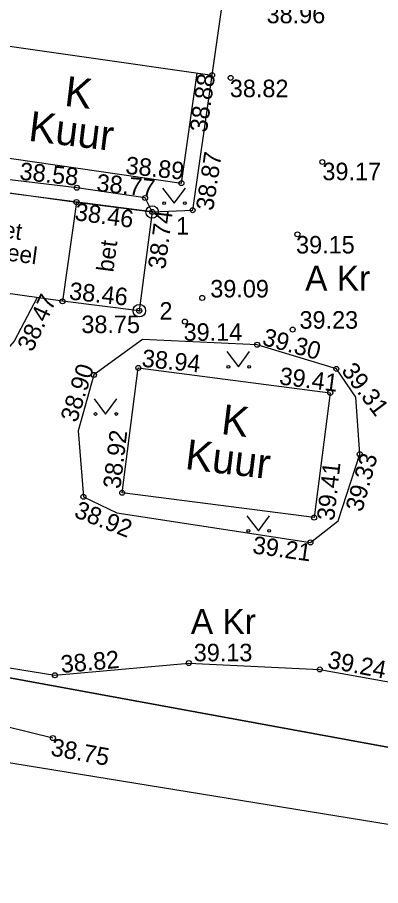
# Model space of a CAD drawing. Extents: x 623802 to 624214, y 6453597 to 6454379.
# Drawn here: x 623954.78 to 623969.3, y 6454127.32 to 6454162 of the extents above; entities that cross this region are included whole.
import ezdxf

# ---------------------------------------------------------------- set-up
doc = ezdxf.new("R2010")
doc.units = 0
for name, color, linetype in [('HALJASTUS', 7, 'Continuous'), ('HOONE', 7, 'Continuous'), ('HOONEDET', 7, 'Continuous'), ('KOORDPUNKT', 7, 'Continuous'), ('KORGUS-EH2000', 7, 'Continuous'), ('MOOTPIIR', 7, 'Continuous'), ('PIIR', 7, 'Continuous'), ('RAJATIS', 7, 'Continuous'), ('TEE', 7, 'Continuous')]:
    doc.layers.add(name, color=color, linetype=linetype)

msp = doc.modelspace()

# ---------------------------------------------------------------- linework, layer by layer
at = {"layer": 'HALJASTUS'}
for p, q in [((623960.584, 6454155.184), (623961.047, 6454154.577)), ((623961.047, 6454154.577), (623961.493, 6454155.184)), ((623963.15, 6454148.653), (623963.613, 6454148.046)), ((623963.613, 6454148.046), (623964.059, 6454148.653)), ((623957.845, 6454146.767), (623958.309, 6454146.16)), ((623958.309, 6454146.16), (623958.754, 6454146.767)), ((623963.948, 6454142.099), (623964.412, 6454141.492)), ((623964.412, 6454141.492), (623964.857, 6454142.099))]:
    msp.add_line(p, q, dxfattribs=at)
for points in [[(623960.17, 6454154.23), (623959.886, 6454154.788), (623957.16, 6454155.196), (623953.238, 6454155.657), (623951.095, 6454155.898)], [(623956.201, 6454133.216), (623951.428, 6454134.378), (623948.601, 6454135.64), (623947.293, 6454136.062), (623947.882, 6454141.782), (623949.345, 6454145.808), (623950.048, 6454147.512), (623951.436, 6454148.167), (623951.99, 6454148.841)]]:
    msp.add_lwpolyline(points, dxfattribs=at)
for centre in [(623960.646, 6454154.577), (623961.475, 6454154.577), (623963.212, 6454148.046), (623964.041, 6454148.046), (623957.908, 6454146.16), (623958.736, 6454146.16), (623964.011, 6454141.492), (623964.84, 6454141.492)]:
    msp.add_circle(centre, 0.055, dxfattribs=at)
at = {"layer": 'HOONE'}
for points in [[(623951.758, 6454161.242), (623962.56, 6454159.693), (623963.633, 6454167.17), (623952.831, 6454168.719)], [(623966.637, 6454142.021), (623958.97, 6454143.012), (623959.615, 6454147.999), (623967.282, 6454147.009)]]:
    msp.add_lwpolyline(points, close=True, dxfattribs=at)
msp.add_lwpolyline([(623951.957, 6454161.214), (623951.328, 6454156.831), (623961.337, 6454155.38), (623961.968, 6454159.777)], dxfattribs=at)
at = {"layer": 'HOONEDET'}
msp.add_line((623960.17, 6454154.23), (623916.028, 6454159.958), dxfattribs=at)
at = {"layer": 'KOORDPUNKT'}
for centre, radius in [((623960.17, 6454154.23), 0.25), ((623960.17, 6454154.23), 0.025), ((623960.17, 6454154.23), 0.0221), ((623960.17, 6454154.23), 0.0191), ((623960.17, 6454154.23), 0.0161), ((623960.17, 6454154.23), 0.0132), ((623960.17, 6454154.23), 0.0102), ((623960.17, 6454154.23), 0.00726), ((623960.17, 6454154.23), 0.0043), ((623959.652, 6454150.286), 0.25), ((623959.652, 6454150.286), 0.025), ((623959.652, 6454150.286), 0.0221), ((623959.652, 6454150.286), 0.0191), ((623959.652, 6454150.286), 0.0161), ((623959.652, 6454150.286), 0.0132), ((623959.652, 6454150.286), 0.0102), ((623959.652, 6454150.286), 0.00726), ((623959.652, 6454150.286), 0.0043)]:
    msp.add_circle(centre, radius, dxfattribs=at)
at = {"layer": 'KORGUS-EH2000'}
for centre in [(623962.56, 6454159.693), (623963.303, 6454159.586), (623966.967, 6454156.225), (623957.16, 6454155.196), (623961.337, 6454155.38), (623959.886, 6454154.788), (623957.141, 6454154.626), (623960.17, 6454154.23), (623961.786, 6454154.299), (623965.971, 6454153.337), (623956.581, 6454150.661), (623962.17, 6454150.795), (623959.652, 6454150.286), (623961.477, 6454149.849), (623965.78, 6454149.53), (623964.366, 6454148.927), (623959.615, 6454147.999), (623967.526, 6454147.962), (623957.841, 6454147.72), (623967.282, 6454147.009), (623968.462, 6454144.552), (623958.97, 6454143.012), (623957.419, 6454142.854), (623966.637, 6454142.021), (623966.489, 6454141.031), (623961.635, 6454136.211), (623956.283, 6454135.726), (623966.865, 6454135.957), (623956.201, 6454133.216)]:
    msp.add_circle(centre, 0.1, dxfattribs=at)
at = {"layer": 'MOOTPIIR'}
msp.add_lwpolyline([(623911.311, 6454169.31), (623907.552, 6454139.855), (623970.168, 6454129.688), (623970.168, 6454129.688), (623972.083, 6454162.478)], close=True, dxfattribs=at)
at = {"layer": 'PIIR'}
msp.add_lwpolyline([(624131.75, 6454378.63), (624130.23, 6454285.59), (624031.22, 6454291.41), (624027.27, 6454267.36), (624129.69, 6454252.38), (624128.54, 6454181.1), (624128.38, 6454173.66), (624094.9, 6454192.48), (624002.33, 6454207.98), (623996.45, 6454127.93), (623938.99, 6454138.46), (623852.75, 6454154.14), (623854.86, 6454194.98), (623924.29, 6454186.24), (623938.16, 6454197.72), (623954.66, 6454225.37), (623974.61, 6454295.1), (623987.95, 6454315.9), (623994.98, 6454340.37), (623994.39, 6454354.61), (623994.29, 6454364.72), (623995.26, 6454376.8), (624001.58, 6454376.88), (624010.87, 6454377)], close=True, dxfattribs=at)
msp.add_lwpolyline([(623909.51, 6453974.63), (623918.37, 6454047.07), (623927.2, 6454097.19), (623938.99, 6454138.46), (623996.45, 6454127.93), (624002.33, 6454207.98), (624094.9, 6454192.48), (624128.38, 6454173.66), (624211.49, 6454156.03), (624213.75, 6454147.18), (624207.67, 6454137.56), (624177.26, 6454092.18), (624167.99, 6454072.85), (624160.28, 6454053.29), (624069.66, 6453815.88)], dxfattribs=at)
at = {"layer": 'RAJATIS'}
msp.add_line((623957.141, 6454154.626), (623956.581, 6454150.661), dxfattribs=at)
msp.add_lwpolyline([(623916.028, 6454159.958), (623921.933, 6454159.192), (623927.777, 6454158.434), (623933.655, 6454157.699), (623939.542, 6454156.949), (623945.428, 6454156.197), (623951.301, 6454155.439), (623957.141, 6454154.626), (623960.17, 6454154.23), (623959.652, 6454150.286), (623956.581, 6454150.661), (623950.791, 6454151.476), (623944.92, 6454152.248), (623939.057, 6454152.995), (623933.159, 6454153.759), (623927.296, 6454154.483), (623921.422, 6454155.25), (623915.548, 6454156.016)], close=True, dxfattribs=at)
at = {"layer": 'TEE'}
for p, q in [((623961.786, 6454154.299), (623962.56, 6454159.693)), ((623960.17, 6454154.23), (623961.786, 6454154.299))]:
    msp.add_line(p, q, dxfattribs=at)
msp.add_lwpolyline([(623955.577, 6454150.81), (623954.657, 6454149.074), (623953.538, 6454147.787), (623952.279, 6454142.602), (623950.65, 6454139.45), (623949.847, 6454136.762), (623956.283, 6454135.726), (623961.635, 6454136.211), (623966.865, 6454135.957), (623973.994, 6454134.677)], dxfattribs=at)
msp.add_lwpolyline([(623964.366, 6454148.927), (623959.784, 6454149.137), (623957.841, 6454147.72), (623957.214, 6454145.492), (623957.419, 6454142.854), (623958.754, 6454142.207), (623966.489, 6454141.031), (623967.6, 6454141.897), (623968.462, 6454144.552), (623968.305, 6454146.833), (623967.526, 6454147.962)], close=True, dxfattribs=at)

# ---------------------------------------------------------------- texts
at = {"layer": 'HOONE'}
for s, height, rotation, p in [('K', 1.2, 353.0861, (623956.629, 6454158.473)), ('Kuur', 1.2, 353.0861, (623955.191, 6454157.076)), ('bet', 0.6769, 352.3573, (623953.674, 6454153.269)), ('bet', 0.6769, 82.3573, (623958.613, 6454151.801)), ('paneel', 0.6769, 352.3573, (623952.836, 6454152.494)), ('K', 1.2, 353.0861, (623962.889, 6454145.364)), ('Kuur', 1.2, 353.0861, (623961.45, 6454143.967))]:
    msp.add_text(s, height=height, rotation=rotation, dxfattribs=at).set_placement(p)
at = {"layer": 'KOORDPUNKT'}
for s, p in [('1', (623961.127, 6454153.329)), ('2', (623960.459, 6454149.928))]:
    msp.add_text(s, height=0.7, dxfattribs=at).set_placement(p)
at = {"layer": 'KORGUS-EH2000'}
for s, p in [('38.96', (623964.74, 6454161.766)), ('38.82', (623963.27, 6454158.813)), ('39.17', (623966.969, 6454155.498)), ('39.15', (623965.917, 6454152.571)), ('39.09', (623962.489, 6454150.815)), ('38.75', (623957.339, 6454149.391)), ('39.23', (623966.054, 6454149.567)), ('39.14', (623961.423, 6454149.083)), ('39.13', (623961.829, 6454136.283))]:
    msp.add_text(s, height=0.7, dxfattribs=at).set_placement(p)
for s, rotation, p in [('38.88', 81.7642, (623962.349, 6454157.384)), ('38.87', 81.4006, (623962.602, 6454154.253)), ('38.58', 354.0564, (623954.847, 6454155.521)), ('38.89', 354.0903, (623959.081, 6454155.754)), ('38.77', 354.3966, (623957.92, 6454155.057)), ('38.46', 352.3521, (623957.049, 6454153.904)), ('38.74', 82.6183, (623960.69, 6454151.917)), ('38.46', 353.8349, (623956.827, 6454150.736)), ('38.47', 65.1434, (623955.381, 6454148.604)), ('39.30', 344.8456, (623964.527, 6454148.928)), ('38.94', 354.1898, (623959.73, 6454148.051)), ('39.31', 307.0917, (623967.7, 6454147.879)), ('38.90', 72.5311, (623957.154, 6454145.788)), ('39.41', 352.7067, (623965.219, 6454147.344)), ('38.92', 83.0929, (623958.895, 6454143.148)), ('39.33', 74.4322, (623968.553, 6454142.216)), ('39.41', 83.7779, (623967.439, 6454141.876)), ('38.92', 338.6177, (623957.009, 6454142.06)), ('39.21', 352.0257, (623964.149, 6454140.597)), ('38.82', 5.0522, (623956.543, 6454135.815)), ('39.24', 349.2094, (623967.142, 6454136.026)), ('38.75', 349.6181, (623956.082, 6454132.528))]:
    msp.add_text(s, height=0.7, rotation=rotation, dxfattribs=at).set_placement(p)
at = {"layer": 'TEE'}
for p in [(623966.279, 6454151.085), (623961.712, 6454137.376)]:
    msp.add_text('A Kr', height=1, dxfattribs=at).set_placement(p)

doc.saveas('drawing.dxf')
